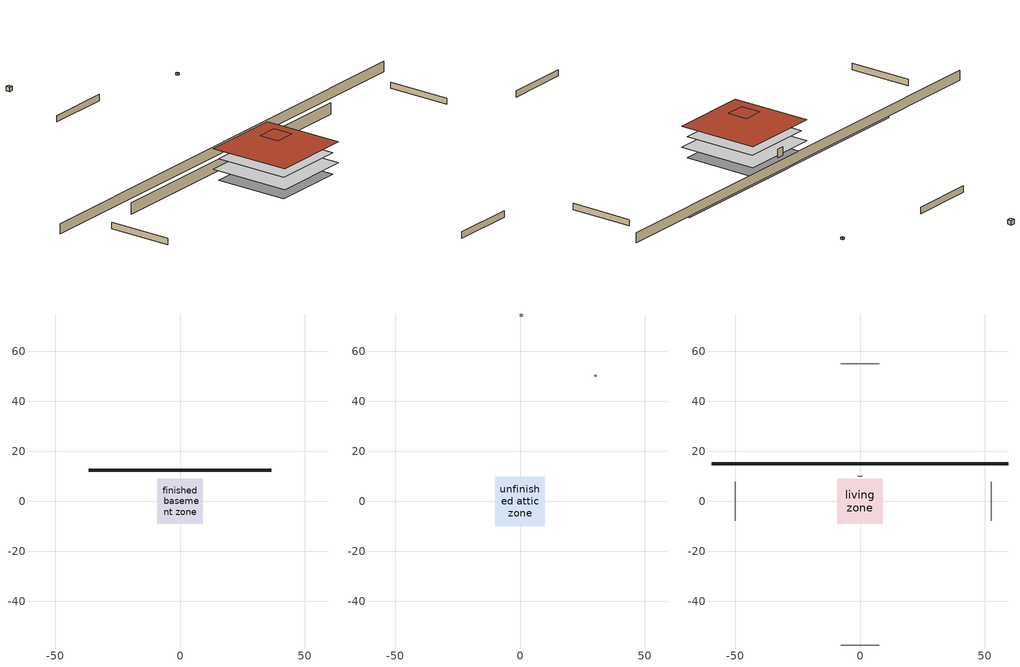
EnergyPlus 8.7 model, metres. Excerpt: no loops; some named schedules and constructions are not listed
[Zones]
finished basement zone
 floor ground (GrndUninsFinBFloor): -9.02,-9.02 -9.02,9.02 9.02,9.02 9.02,-9.02 z-2.13
 wall ground (GrndInsFinWall): 36.58,12.5 -36.58,12.5 z-2.13:0.61
dse zone
 floor adiabatic (AdiabaticConst): 30,50 30,50.5 30.5,50.5 30.5,50 z0
 wall adiabatic (AdiabaticConst): 30,50.5 30,50 30.5,50 30.5,50.5 30,50.5 z0:0.5
 ceiling adiabatic (AdiabaticConst): 30.5,50 30.5,50.5 30,50.5 30,50 z0.5
res ds_u 1 ret air zone
 floor adiabatic (AdiabaticConst): 0,74 0,75 1,75 1,74 z0
 wall adiabatic (AdiabaticConst): 1,74 1,75 0,75 0,74 1,74 z0:1
 ceiling adiabatic (AdiabaticConst): 1,74 1,75 0,75 0,74 z1
unfinished attic zone
 floor to living zone (FinInsUnfinUAFloor 1): -9.88,-9.88 -9.88,9.88 9.88,9.88 9.88,-9.88 z0.5
 roof outside (UnfinInsExtRoof 4): 9.88,-9.88 9.88,9.88 -9.88,9.88 -9.88,-9.88 z5.5
 roof outside (UnfinInsExtRoof 5): 2.5,-2.5 2.5,2.5 -2.5,2.5 -2.5,-2.5 z8
living zone
 floor to finished basement zone (Construction 3): -9.02,-9.02 -9.02,9.02 9.02,9.02 9.02,-9.02 z3
 wall outside (ExtInsFinWall 3): 59.36,15 -59.36,15 z0:2.44
 wall adiabatic (Construction 1): 0.92,10 -0.92,10 z0:2.03; 52.5,-7.78 52.5,7.78 / 7.78,55 -7.78,55 / -7.78,-57.5 7.78,-57.5 / -50,7.78 -50,-7.78 z0:1.53
[Schedule:Week:Daily]
Schedule:Week:Daily {699359d6-be04-4e33-893a-8c62e2437bd0}: res nv_u 1 availability schedule allday1 on 8, res nv_u 1 availability schedule allday1 on 8, res nv_u 1 availability schedule allday1 on 8, res nv_u 1 availability schedule allday1 on 8, res nv_u 1 availability schedule allday1 on 8, res nv_u 1 availability schedule allday1 on 8, res nv_u 1 availability schedule allday1 on 8, Schedule Day 23, Schedule Day 23, Schedule Day 23, Schedule Day 23, Schedule Day 23
Schedule:Week:Daily {e6d6827b-81a1-412d-8e5b-0d655568d3ae}: res nv_u 1 availability schedule allday1 on 8, res nv_u 1 availability schedule allday1 on 8, res nv_u 1 availability schedule allday1 on 8, res nv_u 1 availability schedule allday1 on 8, res nv_u 1 availability schedule allday1 on 9, res nv_u 1 availability schedule allday1 on 9, res nv_u 1 availability schedule allday1 on 9, Schedule Day 23, Schedule Day 23, Schedule Day 23, Schedule Day 23, Schedule Day 23
Schedule:Week:Daily {78d7e440-9b47-4969-9c91-894a15e5ce5e}: res nv_u 1 availability schedule allday1 on 9, res nv_u 1 availability schedule allday1 on 9, res nv_u 1 availability schedule allday1 on 9, res nv_u 1 availability schedule allday1 on 9, res nv_u 1 availability schedule allday1 on 9, res nv_u 1 availability schedule allday1 on 9, res nv_u 1 availability schedule allday1 on 9, Schedule Day 23, Schedule Day 23, Schedule Day 23, Schedule Day 23, Schedule Day 23
Schedule:Week:Daily {e45a2ead-aacb-4f27-b06e-f23530872511}: res nv_u 1 availability schedule allday1 on 10, res nv_u 1 availability schedule allday1 on 10, res nv_u 1 availability schedule allday1 on 10, res nv_u 1 availability schedule allday1 on 10, res nv_u 1 availability schedule allday1 on 10, res nv_u 1 availability schedule allday1 on 10, res nv_u 1 availability schedule allday1 on 10, Schedule Day 23, Schedule Day 23, Schedule Day 23, Schedule Day 23, Schedule Day 23
Schedule:Week:Daily {6bb2f7b5-5e44-4c61-87de-25f6d5a48a3c}: res nv_u 1 availability schedule allday1 on 10, res nv_u 1 availability schedule allday1 on 10, res nv_u 1 availability schedule allday1 on 11, res nv_u 1 availability schedule allday1 on 11, res nv_u 1 availability schedule allday1 on 11, res nv_u 1 availability schedule allday1 on 11, res nv_u 1 availability schedule allday1 on 11, Schedule Day 23, Schedule Day 23, Schedule Day 23, Schedule Day 23, Schedule Day 23
Schedule:Week:Daily {e2343b61-ecd6-4827-b74b-1cc7fbb1067a}: res nv_u 1 availability schedule allday1 on 11, res nv_u 1 availability schedule allday1 on 11, res nv_u 1 availability schedule allday1 on 11, res nv_u 1 availability schedule allday1 on 11, res nv_u 1 availability schedule allday1 on 11, res nv_u 1 availability schedule allday1 on 11, res nv_u 1 availability schedule allday1 on 11, Schedule Day 23, Schedule Day 23, Schedule Day 23, Schedule Day 23, Schedule Day 23
Schedule:Week:Daily {51a1bec4-3ec7-49ab-b35a-f69eb22dbde0}: Schedule Day 22, Schedule Day 22, Schedule Day 22, Schedule Day 22, res nv_u 1 temp schedule allday1, res nv_u 1 temp schedule allday1, res nv_u 1 temp schedule allday1, Schedule Day 22, Schedule Day 22, Schedule Day 22, Schedule Day 22, Schedule Day 22
Schedule:Week:Daily {b027a4c2-8068-4597-9593-f07cd288528d}: res nv_u 1 temp schedule allday1, res nv_u 1 temp schedule allday1, res nv_u 1 temp schedule allday1, res nv_u 1 temp schedule allday1, res nv_u 1 temp schedule allday1, res nv_u 1 temp schedule allday1, res nv_u 1 temp schedule allday1, Schedule Day 22, Schedule Day 22, Schedule Day 22, Schedule Day 22, Schedule Day 22
Schedule:Week:Daily {98024b46-10b2-462c-a920-f610f5b46634}: res nv_u 1 temp schedule allday2, res nv_u 1 temp schedule allday2, res nv_u 1 temp schedule allday2, res nv_u 1 temp schedule allday2, res nv_u 1 temp schedule allday2, res nv_u 1 temp schedule allday2, res nv_u 1 temp schedule allday2, Schedule Day 22, Schedule Day 22, Schedule Day 22, Schedule Day 22, Schedule Day 22
Schedule:Week:Daily {54115d55-31bc-497c-b62c-9c25fae193d3}: res nv_u 1 temp schedule allday3, res nv_u 1 temp schedule allday3, res nv_u 1 temp schedule allday3, res nv_u 1 temp schedule allday3, res nv_u 1 temp schedule allday3, res nv_u 1 temp schedule allday3, res nv_u 1 temp schedule allday3, Schedule Day 22, Schedule Day 22, Schedule Day 22, Schedule Day 22, Schedule Day 22
Schedule:Week:Daily {b5877c3e-b53d-4b73-a8c9-f0c7a5789a9d}: res nv_u 1 temp schedule allday3, res nv_u 1 temp schedule allday3, res nv_u 1 temp schedule allday3, res nv_u 1 temp schedule allday4, res nv_u 1 temp schedule allday4, res nv_u 1 temp schedule allday4, res nv_u 1 temp schedule allday4, Schedule Day 22, Schedule Day 22, Schedule Day 22, Schedule Day 22, Schedule Day 22
Schedule:Week:Daily {89da587e-5f7a-4e86-b4f2-31f22999defb}: res nv_u 1 temp schedule allday4, res nv_u 1 temp schedule allday4, res nv_u 1 temp schedule allday4, res nv_u 1 temp schedule allday4, res nv_u 1 temp schedule allday4, res nv_u 1 temp schedule allday4, res nv_u 1 temp schedule allday4, Schedule Day 22, Schedule Day 22, Schedule Day 22, Schedule Day 22, Schedule Day 22
Schedule:Week:Daily {deeb3757-5ec7-439c-9bde-447fb09d265f}: res nv_u 1 temp schedule allday4, res nv_u 1 temp schedule allday4, res nv_u 1 temp schedule allday4, res nv_u 1 temp schedule allday4, res nv_u 1 temp schedule allday4, res nv_u 1 temp schedule allday5, res nv_u 1 temp schedule allday5, Schedule Day 22, Schedule Day 22, Schedule Day 22, Schedule Day 22, Schedule Day 22
Schedule:Week:Daily {ad57dbfb-0c77-49fc-a987-1be0c8b217c0}: res nv_u 1 temp schedule allday5, res nv_u 1 temp schedule allday5, res nv_u 1 temp schedule allday5, res nv_u 1 temp schedule allday5, res nv_u 1 temp schedule allday5, res nv_u 1 temp schedule allday5, res nv_u 1 temp schedule allday5, Schedule Day 22, Schedule Day 22, Schedule Day 22, Schedule Day 22, Schedule Day 22
Schedule:Week:Daily {ad01b5df-92a1-42ab-a45e-5a0d71b6405a}: res nv_u 1 temp schedule allday5, res nv_u 1 temp schedule allday6, res nv_u 1 temp schedule allday6, res nv_u 1 temp schedule allday6, res nv_u 1 temp schedule allday6, res nv_u 1 temp schedule allday6, res nv_u 1 temp schedule allday6, Schedule Day 22, Schedule Day 22, Schedule Day 22, Schedule Day 22, Schedule Day 22
Schedule:Week:Daily {fd8a0389-6227-48f4-9e5c-1e7b2e7eecba}: res nv_u 1 temp schedule allday6, res nv_u 1 temp schedule allday6, res nv_u 1 temp schedule allday6, res nv_u 1 temp schedule allday6, res nv_u 1 temp schedule allday6, res nv_u 1 temp schedule allday6, res nv_u 1 temp schedule allday6, Schedule Day 22, Schedule Day 22, Schedule Day 22, Schedule Day 22, Schedule Day 22
Schedule:Week:Daily {ccd2c020-c546-4517-9da2-8cc179db8f3f}: res nv_u 1 temp schedule allday6, res nv_u 1 temp schedule allday6, res nv_u 1 temp schedule allday6, res nv_u 1 temp schedule allday7, res nv_u 1 temp schedule allday7, res nv_u 1 temp schedule allday7, res nv_u 1 temp schedule allday7, Schedule Day 22, Schedule Day 22, Schedule Day 22, Schedule Day 22, Schedule Day 22
Schedule:Week:Daily {63c3114d-0e45-4ab3-91c2-f6b194f1aa95}: res nv_u 1 temp schedule allday7, res nv_u 1 temp schedule allday7, res nv_u 1 temp schedule allday7, res nv_u 1 temp schedule allday7, res nv_u 1 temp schedule allday7, res nv_u 1 temp schedule allday7, res nv_u 1 temp schedule allday7, Schedule Day 22, Schedule Day 22, Schedule Day 22, Schedule Day 22, Schedule Day 22
Schedule:Week:Daily {b796d7fb-fe4b-4080-92e3-05b5942b9183}: res nv_u 1 temp schedule allday7, res nv_u 1 temp schedule allday7, res nv_u 1 temp schedule allday7, res nv_u 1 temp schedule allday7, res nv_u 1 temp schedule allday7, res nv_u 1 temp schedule allday7, res nv_u 1 temp schedule allday8, Schedule Day 22, Schedule Day 22, Schedule Day 22, Schedule Day 22, Schedule Day 22
Schedule:Week:Daily {06989673-356e-4fc7-b176-29e4fb7062ee}: res nv_u 1 temp schedule allday8, res nv_u 1 temp schedule allday8, res nv_u 1 temp schedule allday8, res nv_u 1 temp schedule allday8, res nv_u 1 temp schedule allday8, res nv_u 1 temp schedule allday8, res nv_u 1 temp schedule allday8, Schedule Day 22, Schedule Day 22, Schedule Day 22, Schedule Day 22, Schedule Day 22
Schedule:Week:Daily {c7fd926c-012c-448b-8236-0896735cf603}: res nv_u 1 temp schedule allday8, res nv_u 1 temp schedule allday8, res nv_u 1 temp schedule allday9, res nv_u 1 temp schedule allday9, res nv_u 1 temp schedule allday9, res nv_u 1 temp schedule allday9, res nv_u 1 temp schedule allday9, Schedule Day 22, Schedule Day 22, Schedule Day 22, Schedule Day 22, Schedule Day 22
Schedule:Week:Daily {7c8b7513-0fbd-4f46-b927-5c33053c65ca}: res nv_u 1 temp schedule allday9, res nv_u 1 temp schedule allday9, res nv_u 1 temp schedule allday9, res nv_u 1 temp schedule allday9, res nv_u 1 temp schedule allday9, res nv_u 1 temp schedule allday9, res nv_u 1 temp schedule allday9, Schedule Day 22, Schedule Day 22, Schedule Day 22, Schedule Day 22, Schedule Day 22
Schedule:Week:Daily {c652629e-dd28-4481-9bfa-ed5c36844ef5}: res nv_u 1 temp schedule allday9, res nv_u 1 temp schedule allday9, res nv_u 1 temp schedule allday9, res nv_u 1 temp schedule allday9, res nv_u 1 temp schedule allday10, res nv_u 1 temp schedule allday10, res nv_u 1 temp schedule allday10, Schedule Day 22, Schedule Day 22, Schedule Day 22, Schedule Day 22, Schedule Day 22
Schedule:Week:Daily {7039e933-5497-4f45-a3a0-f550c759e71a}: res nv_u 1 temp schedule allday10, res nv_u 1 temp schedule allday10, res nv_u 1 temp schedule allday10, res nv_u 1 temp schedule allday10, res nv_u 1 temp schedule allday10, res nv_u 1 temp schedule allday10, res nv_u 1 temp schedule allday10, Schedule Day 22, Schedule Day 22, Schedule Day 22, Schedule Day 22, Schedule Day 22
Schedule:Week:Daily {8c5ce2c0-2778-41a8-9e52-2e8c74250407}: res nv_u 1 temp schedule allday11, res nv_u 1 temp schedule allday11, res nv_u 1 temp schedule allday11, res nv_u 1 temp schedule allday11, res nv_u 1 temp schedule allday11, res nv_u 1 temp schedule allday11, res nv_u 1 temp schedule allday11, Schedule Day 22, Schedule Day 22, Schedule Day 22, Schedule Day 22, Schedule Day 22
Schedule:Week:Daily {50321abb-f3a5-44b7-b894-d97f0dd352f0}: res nv_u 1 temp schedule allday11, res nv_u 1 temp schedule allday11, res nv_u 1 temp schedule allday12, res nv_u 1 temp schedule allday12, res nv_u 1 temp schedule allday12, res nv_u 1 temp schedule allday12, res nv_u 1 temp schedule allday12, Schedule Day 22, Schedule Day 22, Schedule Day 22, Schedule Day 22, Schedule Day 22
Schedule:Week:Daily {8b9eb32d-175d-40db-8618-c364a49eef96}: res nv_u 1 temp schedule allday12, res nv_u 1 temp schedule allday12, res nv_u 1 temp schedule allday12, res nv_u 1 temp schedule allday12, res nv_u 1 temp schedule allday12, res nv_u 1 temp schedule allday12, res nv_u 1 temp schedule allday12, Schedule Day 22, Schedule Day 22, Schedule Day 22, Schedule Day 22, Schedule Day 22
Schedule:Week:Daily {0f71d5fc-ce61-4542-97dd-a3161425d9c0}: Schedule Day 12, Schedule Day 12, Schedule Day 12, Schedule Day 12, residential ceiling fan benchmark|living space schedule allday1, residential ceiling fan benchmark|living space schedule allday1, residential ceiling fan benchmark|living space schedule allday1, Schedule Day 12, Schedule Day 12, Schedule Day 12, Schedule Day 12, Schedule Day 12
Schedule:Week:Daily {51339372-7862-41fc-9a58-a5a0bd148dc7}: residential ceiling fan benchmark|living space schedule allday1, residential ceiling fan benchmark|living space schedule allday1, residential ceiling fan benchmark|living space schedule allday1, residential ceiling fan benchmark|living space schedule allday1, residential ceiling fan benchmark|living space schedule allday1, residential ceiling fan benchmark|living space schedule allday1, residential ceiling fan benchmark|living space schedule allday1, Schedule Day 12, Schedule Day 12, Schedule Day 12, Schedule Day 12, Schedule Day 12
Schedule:Week:Daily {87c10eb9-fc24-4929-a123-ab9c03a215eb}: residential ceiling fan benchmark|living space schedule allday2, residential ceiling fan benchmark|living space schedule allday2, residential ceiling fan benchmark|living space schedule allday2, residential ceiling fan benchmark|living space schedule allday2, residential ceiling fan benchmark|living space schedule allday2, residential ceiling fan benchmark|living space schedule allday2, residential ceiling fan benchmark|living space schedule allday2, Schedule Day 12, Schedule Day 12, Schedule Day 12, Schedule Day 12, Schedule Day 12
Schedule:Week:Daily {311857eb-580b-44d6-a300-debbd1cc27d6}: residential ceiling fan benchmark|living space schedule allday3, residential ceiling fan benchmark|living space schedule allday3, residential ceiling fan benchmark|living space schedule allday3, residential ceiling fan benchmark|living space schedule allday3, residential ceiling fan benchmark|living space schedule allday3, residential ceiling fan benchmark|living space schedule allday3, residential ceiling fan benchmark|living space schedule allday3, Schedule Day 12, Schedule Day 12, Schedule Day 12, Schedule Day 12, Schedule Day 12
Schedule:Week:Daily {fd919bf1-0471-4569-ae79-e6a99586885d}: residential ceiling fan benchmark|living space schedule allday3, residential ceiling fan benchmark|living space schedule allday3, residential ceiling fan benchmark|living space schedule allday3, residential ceiling fan benchmark|living space schedule allday4, residential ceiling fan benchmark|living space schedule allday4, residential ceiling fan benchmark|living space schedule allday4, residential ceiling fan benchmark|living space schedule allday4, Schedule Day 12, Schedule Day 12, Schedule Day 12, Schedule Day 12, Schedule Day 12
Schedule:Week:Daily {347d2d49-1c43-4eb1-bd95-f6aa47ad560d}: residential ceiling fan benchmark|living space schedule allday4, residential ceiling fan benchmark|living space schedule allday4, residential ceiling fan benchmark|living space schedule allday4, residential ceiling fan benchmark|living space schedule allday4, residential ceiling fan benchmark|living space schedule allday4, residential ceiling fan benchmark|living space schedule allday4, residential ceiling fan benchmark|living space schedule allday4, Schedule Day 12, Schedule Day 12, Schedule Day 12, Schedule Day 12, Schedule Day 12
Schedule:Week:Daily {de64ee43-b7d2-4157-bdd8-04d425113814}: residential ceiling fan benchmark|living space schedule allday4, residential ceiling fan benchmark|living space schedule allday4, residential ceiling fan benchmark|living space schedule allday4, residential ceiling fan benchmark|living space schedule allday4, residential ceiling fan benchmark|living space schedule allday4, residential ceiling fan benchmark|living space schedule allday5, residential ceiling fan benchmark|living space schedule allday5, Schedule Day 12, Schedule Day 12, Schedule Day 12, Schedule Day 12, Schedule Day 12
Schedule:Week:Daily {aaedab17-0b09-4e0d-8378-fbedd02e3dd2}: residential ceiling fan benchmark|living space schedule allday5, residential ceiling fan benchmark|living space schedule allday5, residential ceiling fan benchmark|living space schedule allday5, residential ceiling fan benchmark|living space schedule allday5, residential ceiling fan benchmark|living space schedule allday5, residential ceiling fan benchmark|living space schedule allday5, residential ceiling fan benchmark|living space schedule allday5, Schedule Day 12, Schedule Day 12, Schedule Day 12, Schedule Day 12, Schedule Day 12
Schedule:Week:Daily {165082e6-7850-4fd8-be87-10af1e865736}: residential ceiling fan benchmark|living space schedule allday5, residential ceiling fan benchmark|living space schedule allday6, residential ceiling fan benchmark|living space schedule allday6, residential ceiling fan benchmark|living space schedule allday6, residential ceiling fan benchmark|living space schedule allday6, residential ceiling fan benchmark|living space schedule allday6, residential ceiling fan benchmark|living space schedule allday6, Schedule Day 12, Schedule Day 12, Schedule Day 12, Schedule Day 12, Schedule Day 12
Schedule:Week:Daily {2f892124-657e-4d05-a21c-bf229836429c}: residential ceiling fan benchmark|living space schedule allday6, residential ceiling fan benchmark|living space schedule allday6, residential ceiling fan benchmark|living space schedule allday6, residential ceiling fan benchmark|living space schedule allday6, residential ceiling fan benchmark|living space schedule allday6, residential ceiling fan benchmark|living space schedule allday6, residential ceiling fan benchmark|living space schedule allday6, Schedule Day 12, Schedule Day 12, Schedule Day 12, Schedule Day 12, Schedule Day 12
Schedule:Week:Daily {13e542b7-5d7c-4147-90d1-60330a000fa7}: residential ceiling fan benchmark|living space schedule allday6, residential ceiling fan benchmark|living space schedule allday6, residential ceiling fan benchmark|living space schedule allday6, residential ceiling fan benchmark|living space schedule allday7, residential ceiling fan benchmark|living space schedule allday7, residential ceiling fan benchmark|living space schedule allday7, residential ceiling fan benchmark|living space schedule allday7, Schedule Day 12, Schedule Day 12, Schedule Day 12, Schedule Day 12, Schedule Day 12
Schedule:Week:Daily {a0a23515-06ba-4198-a034-048a7539f780}: residential ceiling fan benchmark|living space schedule allday7, residential ceiling fan benchmark|living space schedule allday7, residential ceiling fan benchmark|living space schedule allday7, residential ceiling fan benchmark|living space schedule allday7, residential ceiling fan benchmark|living space schedule allday7, residential ceiling fan benchmark|living space schedule allday7, residential ceiling fan benchmark|living space schedule allday7, Schedule Day 12, Schedule Day 12, Schedule Day 12, Schedule Day 12, Schedule Day 12
Schedule:Week:Daily {35308170-27a6-4db6-8cfb-dd77a6f051f7}: residential ceiling fan benchmark|living space schedule allday7, residential ceiling fan benchmark|living space schedule allday7, residential ceiling fan benchmark|living space schedule allday7, residential ceiling fan benchmark|living space schedule allday7, residential ceiling fan benchmark|living space schedule allday7, residential ceiling fan benchmark|living space schedule allday7, residential ceiling fan benchmark|living space schedule allday8, Schedule Day 12, Schedule Day 12, Schedule Day 12, Schedule Day 12, Schedule Day 12
Schedule:Week:Daily {e1064556-7538-45dd-aa3e-108ef759dfd6}: residential ceiling fan benchmark|living space schedule allday8, residential ceiling fan benchmark|living space schedule allday8, residential ceiling fan benchmark|living space schedule allday8, residential ceiling fan benchmark|living space schedule allday8, residential ceiling fan benchmark|living space schedule allday8, residential ceiling fan benchmark|living space schedule allday8, residential ceiling fan benchmark|living space schedule allday8, Schedule Day 12, Schedule Day 12, Schedule Day 12, Schedule Day 12, Schedule Day 12
Schedule:Week:Daily {5823f5d5-2ac0-4d43-98be-b54df8848f64}: residential ceiling fan benchmark|living space schedule allday8, residential ceiling fan benchmark|living space schedule allday8, residential ceiling fan benchmark|living space schedule allday9, residential ceiling fan benchmark|living space schedule allday9, residential ceiling fan benchmark|living space schedule allday9, residential ceiling fan benchmark|living space schedule allday9, residential ceiling fan benchmark|living space schedule allday9, Schedule Day 12, Schedule Day 12, Schedule Day 12, Schedule Day 12, Schedule Day 12
Schedule:Week:Daily {c5a04b47-5126-45d3-9d95-1a8ac168a084}: residential ceiling fan benchmark|living space schedule allday9, residential ceiling fan benchmark|living space schedule allday9, residential ceiling fan benchmark|living space schedule allday9, residential ceiling fan benchmark|living space schedule allday9, residential ceiling fan benchmark|living space schedule allday9, residential ceiling fan benchmark|living space schedule allday9, residential ceiling fan benchmark|living space schedule allday9, Schedule Day 12, Schedule Day 12, Schedule Day 12, Schedule Day 12, Schedule Day 12
Schedule:Week:Daily {499f92c3-d18f-4c51-b49b-6c150da63c30}: residential ceiling fan benchmark|living space schedule allday9, residential ceiling fan benchmark|living space schedule allday9, residential ceiling fan benchmark|living space schedule allday9, residential ceiling fan benchmark|living space schedule allday9, residential ceiling fan benchmark|living space schedule allday10, residential ceiling fan benchmark|living space schedule allday10, residential ceiling fan benchmark|living space schedule allday10, Schedule Day 12, Schedule Day 12, Schedule Day 12, Schedule Day 12, Schedule Day 12
Schedule:Week:Daily {acdb5400-bbdc-418c-8e37-82617ee7cf95}: residential ceiling fan benchmark|living space schedule allday10, residential ceiling fan benchmark|living space schedule allday10, residential ceiling fan benchmark|living space schedule allday10, residential ceiling fan benchmark|living space schedule allday10, residential ceiling fan benchmark|living space schedule allday10, residential ceiling fan benchmark|living space schedule allday10, residential ceiling fan benchmark|living space schedule allday10, Schedule Day 12, Schedule Day 12, Schedule Day 12, Schedule Day 12, Schedule Day 12
Schedule:Week:Daily {c51af225-91bd-465b-86b6-54f6bbe5aa4c}: residential ceiling fan benchmark|living space schedule allday11, residential ceiling fan benchmark|living space schedule allday11, residential ceiling fan benchmark|living space schedule allday11, residential ceiling fan benchmark|living space schedule allday11, residential ceiling fan benchmark|living space schedule allday11, residential ceiling fan benchmark|living space schedule allday11, residential ceiling fan benchmark|living space schedule allday11, Schedule Day 12, Schedule Day 12, Schedule Day 12, Schedule Day 12, Schedule Day 12
Schedule:Week:Daily {529a6e05-18b5-40f5-a5a8-f9f7104a7cd5}: residential ceiling fan benchmark|living space schedule allday11, residential ceiling fan benchmark|living space schedule allday11, residential ceiling fan benchmark|living space schedule allday12, residential ceiling fan benchmark|living space schedule allday12, residential ceiling fan benchmark|living space schedule allday12, residential ceiling fan benchmark|living space schedule allday12, residential ceiling fan benchmark|living space schedule allday12, Schedule Day 12, Schedule Day 12, Schedule Day 12, Schedule Day 12, Schedule Day 12
Schedule:Week:Daily {1d383939-4f80-46c4-9f80-d6e3bf9aad40}: residential ceiling fan benchmark|living space schedule allday12, residential ceiling fan benchmark|living space schedule allday12, residential ceiling fan benchmark|living space schedule allday12, residential ceiling fan benchmark|living space schedule allday12, residential ceiling fan benchmark|living space schedule allday12, residential ceiling fan benchmark|living space schedule allday12, residential ceiling fan benchmark|living space schedule allday12, Schedule Day 12, Schedule Day 12, Schedule Day 12, Schedule Day 12, Schedule Day 12
Schedule:Week:Daily {f5993f1e-2d1f-460a-b832-7f0803783bdd}: Schedule Day 11, Schedule Day 11, Schedule Day 11, Schedule Day 11, residential ceiling fan schedule allday1, residential ceiling fan schedule allday1, residential ceiling fan schedule allday1, Schedule Day 11, Schedule Day 11, Schedule Day 11, Schedule Day 11, Schedule Day 11
Schedule:Week:Daily {99fb984e-5b8f-43e4-bb40-44b72c5c07ec}: residential ceiling fan schedule allday1, residential ceiling fan schedule allday1, residential ceiling fan schedule allday1, residential ceiling fan schedule allday1, residential ceiling fan schedule allday1, residential ceiling fan schedule allday1, residential ceiling fan schedule allday1, Schedule Day 11, Schedule Day 11, Schedule Day 11, Schedule Day 11, Schedule Day 11
Schedule:Week:Daily {daeda7b2-ad5c-4d8c-b602-a75b74f656b1}: residential ceiling fan schedule allday2, residential ceiling fan schedule allday2, residential ceiling fan schedule allday2, residential ceiling fan schedule allday2, residential ceiling fan schedule allday2, residential ceiling fan schedule allday2, residential ceiling fan schedule allday2, Schedule Day 11, Schedule Day 11, Schedule Day 11, Schedule Day 11, Schedule Day 11
Schedule:Week:Daily {c7d6d5cb-4c13-4f55-b7c8-3a7fac26bb9d}: residential ceiling fan schedule allday3, residential ceiling fan schedule allday3, residential ceiling fan schedule allday3, residential ceiling fan schedule allday3, residential ceiling fan schedule allday3, residential ceiling fan schedule allday3, residential ceiling fan schedule allday3, Schedule Day 11, Schedule Day 11, Schedule Day 11, Schedule Day 11, Schedule Day 11
Schedule:Week:Daily {505e5dc5-5890-46c2-9b68-0c1754b0a1db}: residential ceiling fan schedule allday3, residential ceiling fan schedule allday3, residential ceiling fan schedule allday3, residential ceiling fan schedule allday4, residential ceiling fan schedule allday4, residential ceiling fan schedule allday4, residential ceiling fan schedule allday4, Schedule Day 11, Schedule Day 11, Schedule Day 11, Schedule Day 11, Schedule Day 11
Schedule:Week:Daily {f27dba69-9a74-4263-9956-a51dfc1717bd}: residential ceiling fan schedule allday4, residential ceiling fan schedule allday4, residential ceiling fan schedule allday4, residential ceiling fan schedule allday4, residential ceiling fan schedule allday4, residential ceiling fan schedule allday4, residential ceiling fan schedule allday4, Schedule Day 11, Schedule Day 11, Schedule Day 11, Schedule Day 11, Schedule Day 11
Schedule:Week:Daily {3aebd349-cbde-4cc7-98c0-f97b1a6275c9}: residential ceiling fan schedule allday4, residential ceiling fan schedule allday4, residential ceiling fan schedule allday4, residential ceiling fan schedule allday4, residential ceiling fan schedule allday4, residential ceiling fan schedule allday5, residential ceiling fan schedule allday5, Schedule Day 11, Schedule Day 11, Schedule Day 11, Schedule Day 11, Schedule Day 11
Schedule:Week:Daily {420b3fe2-edbe-4a3f-bd7c-0e50939dd1c1}: residential ceiling fan schedule allday5, residential ceiling fan schedule allday5, residential ceiling fan schedule allday5, residential ceiling fan schedule allday5, residential ceiling fan schedule allday5, residential ceiling fan schedule allday5, residential ceiling fan schedule allday5, Schedule Day 11, Schedule Day 11, Schedule Day 11, Schedule Day 11, Schedule Day 11
Schedule:Week:Daily {733ea51b-2b0a-400a-b311-dfc50ffd4eae}: residential ceiling fan schedule allday5, residential ceiling fan schedule allday6, residential ceiling fan schedule allday6, residential ceiling fan schedule allday6, residential ceiling fan schedule allday6, residential ceiling fan schedule allday6, residential ceiling fan schedule allday6, Schedule Day 11, Schedule Day 11, Schedule Day 11, Schedule Day 11, Schedule Day 11
Schedule:Week:Daily {5162d75c-0517-4dfb-950b-6ef24d4ceffa}: residential ceiling fan schedule allday6, residential ceiling fan schedule allday6, residential ceiling fan schedule allday6, residential ceiling fan schedule allday6, residential ceiling fan schedule allday6, residential ceiling fan schedule allday6, residential ceiling fan schedule allday6, Schedule Day 11, Schedule Day 11, Schedule Day 11, Schedule Day 11, Schedule Day 11
Schedule:Week:Daily {f6f1fd7c-faee-4051-853b-1ac0750fe572}: residential ceiling fan schedule allday6, residential ceiling fan schedule allday6, residential ceiling fan schedule allday6, residential ceiling fan schedule allday7, residential ceiling fan schedule allday7, residential ceiling fan schedule allday7, residential ceiling fan schedule allday7, Schedule Day 11, Schedule Day 11, Schedule Day 11, Schedule Day 11, Schedule Day 11
Schedule:Week:Daily {b242f2eb-05e5-494d-857a-8be74845ee24}: residential ceiling fan schedule allday7, residential ceiling fan schedule allday7, residential ceiling fan schedule allday7, residential ceiling fan schedule allday7, residential ceiling fan schedule allday7, residential ceiling fan schedule allday7, residential ceiling fan schedule allday7, Schedule Day 11, Schedule Day 11, Schedule Day 11, Schedule Day 11, Schedule Day 11
Schedule:Week:Daily {082f510f-7e36-463b-8793-1d062ad3fbf4}: residential ceiling fan schedule allday7, residential ceiling fan schedule allday7, residential ceiling fan schedule allday7, residential ceiling fan schedule allday7, residential ceiling fan schedule allday7, residential ceiling fan schedule allday7, residential ceiling fan schedule allday8, Schedule Day 11, Schedule Day 11, Schedule Day 11, Schedule Day 11, Schedule Day 11
Schedule:Week:Daily {5e9c7fa3-1c0e-4532-9ff9-ae4bbbb877f4}: residential ceiling fan schedule allday8, residential ceiling fan schedule allday8, residential ceiling fan schedule allday8, residential ceiling fan schedule allday8, residential ceiling fan schedule allday8, residential ceiling fan schedule allday8, residential ceiling fan schedule allday8, Schedule Day 11, Schedule Day 11, Schedule Day 11, Schedule Day 11, Schedule Day 11
Schedule:Week:Daily {828f10a3-fe7b-4b31-b248-dd86a9cef7ca}: residential ceiling fan schedule allday8, residential ceiling fan schedule allday8, residential ceiling fan schedule allday9, residential ceiling fan schedule allday9, residential ceiling fan schedule allday9, residential ceiling fan schedule allday9, residential ceiling fan schedule allday9, Schedule Day 11, Schedule Day 11, Schedule Day 11, Schedule Day 11, Schedule Day 11
Schedule:Week:Daily {013bd17c-9e46-4389-b0e4-03ac4d80d49e}: residential ceiling fan schedule allday9, residential ceiling fan schedule allday9, residential ceiling fan schedule allday9, residential ceiling fan schedule allday9, residential ceiling fan schedule allday9, residential ceiling fan schedule allday9, residential ceiling fan schedule allday9, Schedule Day 11, Schedule Day 11, Schedule Day 11, Schedule Day 11, Schedule Day 11
Schedule:Week:Daily {7dcad277-c99e-42e3-921d-d14a607c75d9}: residential ceiling fan schedule allday9, residential ceiling fan schedule allday9, residential ceiling fan schedule allday9, residential ceiling fan schedule allday9, residential ceiling fan schedule allday10, residential ceiling fan schedule allday10, residential ceiling fan schedule allday10, Schedule Day 11, Schedule Day 11, Schedule Day 11, Schedule Day 11, Schedule Day 11
Schedule:Week:Daily {cf79e6bd-bdcf-4b69-afad-263f8d9f01f5}: residential ceiling fan schedule allday10, residential ceiling fan schedule allday10, residential ceiling fan schedule allday10, residential ceiling fan schedule allday10, residential ceiling fan schedule allday10, residential ceiling fan schedule allday10, residential ceiling fan schedule allday10, Schedule Day 11, Schedule Day 11, Schedule Day 11, Schedule Day 11, Schedule Day 11
Schedule:Week:Daily {4f83334a-1544-4689-8aa3-dcdd8895b99c}: residential ceiling fan schedule allday11, residential ceiling fan schedule allday11, residential ceiling fan schedule allday11, residential ceiling fan schedule allday11, residential ceiling fan schedule allday11, residential ceiling fan schedule allday11, residential ceiling fan schedule allday11, Schedule Day 11, Schedule Day 11, Schedule Day 11, Schedule Day 11, Schedule Day 11
Schedule:Week:Daily {8991e0f5-81aa-4b7b-b7ee-b44aff4212d5}: residential ceiling fan schedule allday11, residential ceiling fan schedule allday11, residential ceiling fan schedule allday12, residential ceiling fan schedule allday12, residential ceiling fan schedule allday12, residential ceiling fan schedule allday12, residential ceiling fan schedule allday12, Schedule Day 11, Schedule Day 11, Schedule Day 11, Schedule Day 11, Schedule Day 11
Schedule:Week:Daily {f9058a68-ba35-482c-a9f9-5351ec390133}: residential ceiling fan schedule allday12, residential ceiling fan schedule allday12, residential ceiling fan schedule allday12, residential ceiling fan schedule allday12, residential ceiling fan schedule allday12, residential ceiling fan schedule allday12, residential ceiling fan schedule allday12, Schedule Day 11, Schedule Day 11, Schedule Day 11, Schedule Day 11, Schedule Day 11
Schedule:Week:Daily {0cf76882-29ee-4e97-8896-832bf2aff176}: Schedule Day 14, Schedule Day 14, Schedule Day 14, Schedule Day 14, residential clothes dryer electric schedule weekday1, residential clothes dryer electric schedule weekday1, residential clothes dryer electric schedule weekend1, Schedule Day 14, Schedule Day 14, Schedule Day 14, Schedule Day 14, Schedule Day 14
Schedule:Week:Daily {abca1ecd-9b34-494c-9414-65720bb30feb}: residential clothes dryer electric schedule weekend1, residential clothes dryer electric schedule weekday1, residential clothes dryer electric schedule weekday1, residential clothes dryer electric schedule weekday1, residential clothes dryer electric schedule weekday1, residential clothes dryer electric schedule weekday1, residential clothes dryer electric schedule weekend1, Schedule Day 14, Schedule Day 14, Schedule Day 14, Schedule Day 14, Schedule Day 14
Schedule:Week:Daily {ede04973-e82e-437e-a198-d583eefa85d5}: residential clothes dryer electric schedule weekend2, residential clothes dryer electric schedule weekday2, residential clothes dryer electric schedule weekday2, residential clothes dryer electric schedule weekday2, residential clothes dryer electric schedule weekday2, residential clothes dryer electric schedule weekday2, residential clothes dryer electric schedule weekend2, Schedule Day 14, Schedule Day 14, Schedule Day 14, Schedule Day 14, Schedule Day 14
Schedule:Week:Daily {d65adad7-4040-44a7-bf7f-d8a08b814716}: residential clothes dryer electric schedule weekend3, residential clothes dryer electric schedule weekday3, residential clothes dryer electric schedule weekday3, residential clothes dryer electric schedule weekday3, residential clothes dryer electric schedule weekday3, residential clothes dryer electric schedule weekday3, residential clothes dryer electric schedule weekend3, Schedule Day 14, Schedule Day 14, Schedule Day 14, Schedule Day 14, Schedule Day 14
Schedule:Week:Daily {3e195de0-0d08-45d3-898f-b240006ba059}: residential clothes dryer electric schedule weekend3, residential clothes dryer electric schedule weekday3, residential clothes dryer electric schedule weekday3, residential clothes dryer electric schedule weekday4, residential clothes dryer electric schedule weekday4, residential clothes dryer electric schedule weekday4, residential clothes dryer electric schedule weekend4, Schedule Day 14, Schedule Day 14, Schedule Day 14, Schedule Day 14, Schedule Day 14
Schedule:Week:Daily {c1a1b1a8-a759-4f9a-a96d-e1de32ebb41e}: residential clothes dryer electric schedule weekend4, residential clothes dryer electric schedule weekday4, residential clothes dryer electric schedule weekday4, residential clothes dryer electric schedule weekday4, residential clothes dryer electric schedule weekday4, residential clothes dryer electric schedule weekday4, residential clothes dryer electric schedule weekend4, Schedule Day 14, Schedule Day 14, Schedule Day 14, Schedule Day 14, Schedule Day 14
Schedule:Week:Daily {7e2ce152-f9ae-47aa-8e0b-f146e4c587c4}: residential clothes dryer electric schedule weekend4, residential clothes dryer electric schedule weekday4, residential clothes dryer electric schedule weekday4, residential clothes dryer electric schedule weekday4, residential clothes dryer electric schedule weekday4, residential clothes dryer electric schedule weekday5, residential clothes dryer electric schedule weekend5, Schedule Day 14, Schedule Day 14, Schedule Day 14, Schedule Day 14, Schedule Day 14
Schedule:Week:Daily {bac84cf0-ac05-49b1-9999-ab4023112c86}: residential clothes dryer electric schedule weekend5, residential clothes dryer electric schedule weekday5, residential clothes dryer electric schedule weekday5, residential clothes dryer electric schedule weekday5, residential clothes dryer electric schedule weekday5, residential clothes dryer electric schedule weekday5, residential clothes dryer electric schedule weekend5, Schedule Day 14, Schedule Day 14, Schedule Day 14, Schedule Day 14, Schedule Day 14
Schedule:Week:Daily {35a10e1c-9211-4ce5-8655-497baca9ae9b}: residential clothes dryer electric schedule weekend5, residential clothes dryer electric schedule weekday6, residential clothes dryer electric schedule weekday6, residential clothes dryer electric schedule weekday6, residential clothes dryer electric schedule weekday6, residential clothes dryer electric schedule weekday6, residential clothes dryer electric schedule weekend6, Schedule Day 14, Schedule Day 14, Schedule Day 14, Schedule Day 14, Schedule Day 14
Schedule:Week:Daily {eca92287-819c-4651-8c9a-f84175970902}: residential clothes dryer electric schedule weekend6, residential clothes dryer electric schedule weekday6, residential clothes dryer electric schedule weekday6, residential clothes dryer electric schedule weekday6, residential clothes dryer electric schedule weekday6, residential clothes dryer electric schedule weekday6, residential clothes dryer electric schedule weekend6, Schedule Day 14, Schedule Day 14, Schedule Day 14, Schedule Day 14, Schedule Day 14
Schedule:Week:Daily {dd3a9fe3-8582-4a54-9769-8203dfa21e99}: residential clothes dryer electric schedule weekend6, residential clothes dryer electric schedule weekday6, residential clothes dryer electric schedule weekday6, residential clothes dryer electric schedule weekday7, residential clothes dryer electric schedule weekday7, residential clothes dryer electric schedule weekday7, residential clothes dryer electric schedule weekend7, Schedule Day 14, Schedule Day 14, Schedule Day 14, Schedule Day 14, Schedule Day 14
Schedule:Week:Daily {369a07e6-86c8-4754-a359-b408a0808928}: residential clothes dryer electric schedule weekend7, residential clothes dryer electric schedule weekday7, residential clothes dryer electric schedule weekday7, residential clothes dryer electric schedule weekday7, residential clothes dryer electric schedule weekday7, residential clothes dryer electric schedule weekday7, residential clothes dryer electric schedule weekend7, Schedule Day 14, Schedule Day 14, Schedule Day 14, Schedule Day 14, Schedule Day 14
Schedule:Week:Daily {1cb0fbb8-2bb1-4a50-94c1-659f4fe134fe}: residential clothes dryer electric schedule weekend7, residential clothes dryer electric schedule weekday7, residential clothes dryer electric schedule weekday7, residential clothes dryer electric schedule weekday7, residential clothes dryer electric schedule weekday7, residential clothes dryer electric schedule weekday7, residential clothes dryer electric schedule weekend8, Schedule Day 14, Schedule Day 14, Schedule Day 14, Schedule Day 14, Schedule Day 14
Schedule:Week:Daily {c7c37507-61b6-4856-af43-3875ed3fc4e8}: residential clothes dryer electric schedule weekend8, residential clothes dryer electric schedule weekday8, residential clothes dryer electric schedule weekday8, residential clothes dryer electric schedule weekday8, residential clothes dryer electric schedule weekday8, residential clothes dryer electric schedule weekday8, residential clothes dryer electric schedule weekend8, Schedule Day 14, Schedule Day 14, Schedule Day 14, Schedule Day 14, Schedule Day 14
Schedule:Week:Daily {c4a5c386-5fed-466e-b1e7-5ee481de1878}: residential clothes dryer electric schedule weekend8, residential clothes dryer electric schedule weekday8, residential clothes dryer electric schedule weekday9, residential clothes dryer electric schedule weekday9, residential clothes dryer electric schedule weekday9, residential clothes dryer electric schedule weekday9, residential clothes dryer electric schedule weekend9, Schedule Day 14, Schedule Day 14, Schedule Day 14, Schedule Day 14, Schedule Day 14
Schedule:Week:Daily {a6c565ad-a7c2-461e-93a7-5e4a46422e45}: residential clothes dryer electric schedule weekend9, residential clothes dryer electric schedule weekday9, residential clothes dryer electric schedule weekday9, residential clothes dryer electric schedule weekday9, residential clothes dryer electric schedule weekday9, residential clothes dryer electric schedule weekday9, residential clothes dryer electric schedule weekend9, Schedule Day 14, Schedule Day 14, Schedule Day 14, Schedule Day 14, Schedule Day 14
Schedule:Week:Daily {b206137f-ec21-4729-a93c-a814b0b8509c}: residential clothes dryer electric schedule weekend9, residential clothes dryer electric schedule weekday9, residential clothes dryer electric schedule weekday9, residential clothes dryer electric schedule weekday9, residential clothes dryer electric schedule weekday10, residential clothes dryer electric schedule weekday10, residential clothes dryer electric schedule weekend10, Schedule Day 14, Schedule Day 14, Schedule Day 14, Schedule Day 14, Schedule Day 14
Schedule:Week:Daily {3fd5a835-4393-4510-9cf1-0df4d7b78adc}: residential clothes dryer electric schedule weekend10, residential clothes dryer electric schedule weekday10, residential clothes dryer electric schedule weekday10, residential clothes dryer electric schedule weekday10, residential clothes dryer electric schedule weekday10, residential clothes dryer electric schedule weekday10, residential clothes dryer electric schedule weekend10, Schedule Day 14, Schedule Day 14, Schedule Day 14, Schedule Day 14, Schedule Day 14
Schedule:Week:Daily {9b67d82c-d6a5-4b67-adba-fff02f73143a}: residential clothes dryer electric schedule weekend11, residential clothes dryer electric schedule weekday11, residential clothes dryer electric schedule weekday11, residential clothes dryer electric schedule weekday11, residential clothes dryer electric schedule weekday11, residential clothes dryer electric schedule weekday11, residential clothes dryer electric schedule weekend11, Schedule Day 14, Schedule Day 14, Schedule Day 14, Schedule Day 14, Schedule Day 14
Schedule:Week:Daily {fcede6d8-01fc-4c6e-8228-b1af4ca2a302}: residential clothes dryer electric schedule weekend11, residential clothes dryer electric schedule weekday11, residential clothes dryer electric schedule weekday12, residential clothes dryer electric schedule weekday12, residential clothes dryer electric schedule weekday12, residential clothes dryer electric schedule weekday12, residential clothes dryer electric schedule weekend12, Schedule Day 14, Schedule Day 14, Schedule Day 14, Schedule Day 14, Schedule Day 14
Schedule:Week:Daily {c28f9791-1b89-4ca7-9c27-e29ebca52960}: residential clothes dryer electric schedule weekend12, residential clothes dryer electric schedule weekday12, residential clothes dryer electric schedule weekday12, residential clothes dryer electric schedule weekday12, residential clothes dryer electric schedule weekday12, residential clothes dryer electric schedule weekday12, residential clothes dryer electric schedule weekend12, Schedule Day 14, Schedule Day 14, Schedule Day 14, Schedule Day 14, Schedule Day 14
Schedule:Week:Daily {22bc7db9-2003-40b6-9eeb-e6e0896c8864}: Schedule Day 16, Schedule Day 16, Schedule Day 16, Schedule Day 16, residential misc plug loads schedule allday1, residential misc plug loads schedule allday1, residential misc plug loads schedule allday1, Schedule Day 16, Schedule Day 16, Schedule Day 16, Schedule Day 16, Schedule Day 16
Schedule:Week:Daily {bc2a4b7a-4f54-4205-84b8-ec081b43af44}: residential misc plug loads schedule allday1, residential misc plug loads schedule allday1, residential misc plug loads schedule allday1, residential misc plug loads schedule allday1, residential misc plug loads schedule allday1, residential misc plug loads schedule allday1, residential misc plug loads schedule allday1, Schedule Day 16, Schedule Day 16, Schedule Day 16, Schedule Day 16, Schedule Day 16
Schedule:Week:Daily {5b493516-b6aa-4edc-b76d-97ed548abe79}: residential misc plug loads schedule allday2, residential misc plug loads schedule allday2, residential misc plug loads schedule allday2, residential misc plug loads schedule allday2, residential misc plug loads schedule allday2, residential misc plug loads schedule allday2, residential misc plug loads schedule allday2, Schedule Day 16, Schedule Day 16, Schedule Day 16, Schedule Day 16, Schedule Day 16
Schedule:Week:Daily {02b95901-bb01-4c26-bd3e-dab897a7cd97}: residential misc plug loads schedule allday3, residential misc plug loads schedule allday3, residential misc plug loads schedule allday3, residential misc plug loads schedule allday3, residential misc plug loads schedule allday3, residential misc plug loads schedule allday3, residential misc plug loads schedule allday3, Schedule Day 16, Schedule Day 16, Schedule Day 16, Schedule Day 16, Schedule Day 16
Schedule:Week:Daily {e8c9ccf5-bc55-4f5f-abea-2e6588c5d8a6}: residential misc plug loads schedule allday3, residential misc plug loads schedule allday3, residential misc plug loads schedule allday3, residential misc plug loads schedule allday4, residential misc plug loads schedule allday4, residential misc plug loads schedule allday4, residential misc plug loads schedule allday4, Schedule Day 16, Schedule Day 16, Schedule Day 16, Schedule Day 16, Schedule Day 16
Schedule:Week:Daily {ffb9dfbe-1cdf-40af-8708-23c6d5c2a98e}: residential misc plug loads schedule allday4, residential misc plug loads schedule allday4, residential misc plug loads schedule allday4, residential misc plug loads schedule allday4, residential misc plug loads schedule allday4, residential misc plug loads schedule allday4, residential misc plug loads schedule allday4, Schedule Day 16, Schedule Day 16, Schedule Day 16, Schedule Day 16, Schedule Day 16
Schedule:Week:Daily {cd43f9cc-394d-4d4c-9130-d823dd56bef1}: residential misc plug loads schedule allday4, residential misc plug loads schedule allday4, residential misc plug loads schedule allday4, residential misc plug loads schedule allday4, residential misc plug loads schedule allday4, residential misc plug loads schedule allday5, residential misc plug loads schedule allday5, Schedule Day 16, Schedule Day 16, Schedule Day 16, Schedule Day 16, Schedule Day 16
Schedule:Week:Daily {bd67e281-14f0-40d0-b1a1-cac127b0a427}: residential misc plug loads schedule allday5, residential misc plug loads schedule allday5, residential misc plug loads schedule allday5, residential misc plug loads schedule allday5, residential misc plug loads schedule allday5, residential misc plug loads schedule allday5, residential misc plug loads schedule allday5, Schedule Day 16, Schedule Day 16, Schedule Day 16, Schedule Day 16, Schedule Day 16
Schedule:Week:Daily {780f4aa3-38ec-4ffa-b1e9-61e14d3ff328}: residential misc plug loads schedule allday5, residential misc plug loads schedule allday6, residential misc plug loads schedule allday6, residential misc plug loads schedule allday6, residential misc plug loads schedule allday6, residential misc plug loads schedule allday6, residential misc plug loads schedule allday6, Schedule Day 16, Schedule Day 16, Schedule Day 16, Schedule Day 16, Schedule Day 16
Schedule:Week:Daily {bda188f9-e938-4b83-9f14-9461a27f1d19}: residential misc plug loads schedule allday6, residential misc plug loads schedule allday6, residential misc plug loads schedule allday6, residential misc plug loads schedule allday6, residential misc plug loads schedule allday6, residential misc plug loads schedule allday6, residential misc plug loads schedule allday6, Schedule Day 16, Schedule Day 16, Schedule Day 16, Schedule Day 16, Schedule Day 16
Schedule:Week:Daily {2bb35096-851f-4b8e-a0fa-a3c89bb703d5}: residential misc plug loads schedule allday6, residential misc plug loads schedule allday6, residential misc plug loads schedule allday6, residential misc plug loads schedule allday7, residential misc plug loads schedule allday7, residential misc plug loads schedule allday7, residential misc plug loads schedule allday7, Schedule Day 16, Schedule Day 16, Schedule Day 16, Schedule Day 16, Schedule Day 16
Schedule:Week:Daily {babd4d11-51b5-4a4e-923d-384c381e28c4}: residential misc plug loads schedule allday7, residential misc plug loads schedule allday7, residential misc plug loads schedule allday7, residential misc plug loads schedule allday7, residential misc plug loads schedule allday7, residential misc plug loads schedule allday7, residential misc plug loads schedule allday7, Schedule Day 16, Schedule Day 16, Schedule Day 16, Schedule Day 16, Schedule Day 16
Schedule:Week:Daily {1a321edf-f159-44cf-96a6-19e8282275ae}: residential misc plug loads schedule allday7, residential misc plug loads schedule allday7, residential misc plug loads schedule allday7, residential misc plug loads schedule allday7, residential misc plug loads schedule allday7, residential misc plug loads schedule allday7, residential misc plug loads schedule allday8, Schedule Day 16, Schedule Day 16, Schedule Day 16, Schedule Day 16, Schedule Day 16
Schedule:Week:Daily {fda0d0e7-4def-485d-9244-7a22a798d1e2}: residential misc plug loads schedule allday8, residential misc plug loads schedule allday8, residential misc plug loads schedule allday8, residential misc plug loads schedule allday8, residential misc plug loads schedule allday8, residential misc plug loads schedule allday8, residential misc plug loads schedule allday8, Schedule Day 16, Schedule Day 16, Schedule Day 16, Schedule Day 16, Schedule Day 16
Schedule:Week:Daily {8cc6ff2f-dde2-4baf-a57b-406255bbf458}: residential misc plug loads schedule allday8, residential misc plug loads schedule allday8, residential misc plug loads schedule allday9, residential misc plug loads schedule allday9, residential misc plug loads schedule allday9, residential misc plug loads schedule allday9, residential misc plug loads schedule allday9, Schedule Day 16, Schedule Day 16, Schedule Day 16, Schedule Day 16, Schedule Day 16
Schedule:Week:Daily {7b865aaf-3960-4055-ad9b-605f9498352f}: residential misc plug loads schedule allday9, residential misc plug loads schedule allday9, residential misc plug loads schedule allday9, residential misc plug loads schedule allday9, residential misc plug loads schedule allday9, residential misc plug loads schedule allday9, residential misc plug loads schedule allday9, Schedule Day 16, Schedule Day 16, Schedule Day 16, Schedule Day 16, Schedule Day 16
Schedule:Week:Daily {72d2082c-29c6-4341-94f2-f0607290e072}: residential misc plug loads schedule allday9, residential misc plug loads schedule allday9, residential misc plug loads schedule allday9, residential misc plug loads schedule allday9, residential misc plug loads schedule allday10, residential misc plug loads schedule allday10, residential misc plug loads schedule allday10, Schedule Day 16, Schedule Day 16, Schedule Day 16, Schedule Day 16, Schedule Day 16
Schedule:Week:Daily {d44b3eb3-aa5b-49ea-9723-34d69960c74d}: residential misc plug loads schedule allday10, residential misc plug loads schedule allday10, residential misc plug loads schedule allday10, residential misc plug loads schedule allday10, residential misc plug loads schedule allday10, residential misc plug loads schedule allday10, residential misc plug loads schedule allday10, Schedule Day 16, Schedule Day 16, Schedule Day 16, Schedule Day 16, Schedule Day 16
Schedule:Week:Daily {baf013f8-c2d2-4dd5-b1bc-9366f551550e}: residential misc plug loads schedule allday11, residential misc plug loads schedule allday11, residential misc plug loads schedule allday11, residential misc plug loads schedule allday11, residential misc plug loads schedule allday11, residential misc plug loads schedule allday11, residential misc plug loads schedule allday11, Schedule Day 16, Schedule Day 16, Schedule Day 16, Schedule Day 16, Schedule Day 16
Schedule:Week:Daily {e66b44d9-fe69-4c5f-8c0f-f991cc362972}: residential misc plug loads schedule allday11, residential misc plug loads schedule allday11, residential misc plug loads schedule allday12, residential misc plug loads schedule allday12, residential misc plug loads schedule allday12, residential misc plug loads schedule allday12, residential misc plug loads schedule allday12, Schedule Day 16, Schedule Day 16, Schedule Day 16, Schedule Day 16, Schedule Day 16
Schedule:Week:Daily {31d296c2-4431-452a-80ce-40e1da88ba4e}: residential misc plug loads schedule allday12, residential misc plug loads schedule allday12, residential misc plug loads schedule allday12, residential misc plug loads schedule allday12, residential misc plug loads schedule allday12, residential misc plug loads schedule allday12, residential misc plug loads schedule allday12, Schedule Day 16, Schedule Day 16, Schedule Day 16, Schedule Day 16, Schedule Day 16
Schedule:Week:Daily {2fb568e2-ef7c-44d5-ad61-7e6f7a06798c}: Schedule Day 1, Schedule Day 1, Schedule Day 1, Schedule Day 1, residential occupants schedule allday1, residential occupants schedule allday1, residential occupants schedule allday1, Schedule Day 1, Schedule Day 1, Schedule Day 1, Schedule Day 1, Schedule Day 1
Schedule:Week:Daily {f8613477-c807-4ef4-8d0e-f6450133bbe2}: residential occupants schedule allday1, residential occupants schedule allday1, residential occupants schedule allday1, residential occupants schedule allday1, residential occupants schedule allday1, residential occupants schedule allday1, residential occupants schedule allday1, Schedule Day 1, Schedule Day 1, Schedule Day 1, Schedule Day 1, Schedule Day 1
Schedule:Week:Daily {ee3af47b-e9c7-472a-a7ca-cbd03abe424e}: residential occupants schedule allday2, residential occupants schedule allday2, residential occupants schedule allday2, residential occupants schedule allday2, residential occupants schedule allday2, residential occupants schedule allday2, residential occupants schedule allday2, Schedule Day 1, Schedule Day 1, Schedule Day 1, Schedule Day 1, Schedule Day 1
Schedule:Week:Daily {eff00aaa-437d-4443-867e-5f29de76f632}: residential occupants schedule allday3, residential occupants schedule allday3, residential occupants schedule allday3, residential occupants schedule allday3, residential occupants schedule allday3, residential occupants schedule allday3, residential occupants schedule allday3, Schedule Day 1, Schedule Day 1, Schedule Day 1, Schedule Day 1, Schedule Day 1
Schedule:Week:Daily {f5298632-ef7c-4f58-8cb0-bf1e552f4f62}: residential occupants schedule allday3, residential occupants schedule allday3, residential occupants schedule allday3, residential occupants schedule allday4, residential occupants schedule allday4, residential occupants schedule allday4, residential occupants schedule allday4, Schedule Day 1, Schedule Day 1, Schedule Day 1, Schedule Day 1, Schedule Day 1
Schedule:Week:Daily {8ed4d57a-f581-49f8-bb9d-df3137b8e871}: residential occupants schedule allday4, residential occupants schedule allday4, residential occupants schedule allday4, residential occupants schedule allday4, residential occupants schedule allday4, residential occupants schedule allday4, residential occupants schedule allday4, Schedule Day 1, Schedule Day 1, Schedule Day 1, Schedule Day 1, Schedule Day 1
Schedule:Week:Daily {7f00d207-626c-493e-a2c9-fd58362cb036}: residential occupants schedule allday4, residential occupants schedule allday4, residential occupants schedule allday4, residential occupants schedule allday4, residential occupants schedule allday4, residential occupants schedule allday5, residential occupants schedule allday5, Schedule Day 1, Schedule Day 1, Schedule Day 1, Schedule Day 1, Schedule Day 1
Schedule:Week:Daily {22fdb8a3-d3d0-48a0-a6ca-0988281988cc}: residential occupants schedule allday5, residential occupants schedule allday5, residential occupants schedule allday5, residential occupants schedule allday5, residential occupants schedule allday5, residential occupants schedule allday5, residential occupants schedule allday5, Schedule Day 1, Schedule Day 1, Schedule Day 1, Schedule Day 1, Schedule Day 1
Schedule:Week:Daily {9093e678-8401-4d89-a984-0b9566ae533e}: residential occupants schedule allday5, residential occupants schedule allday6, residential occupants schedule allday6, residential occupants schedule allday6, residential occupants schedule allday6, residential occupants schedule allday6, residential occupants schedule allday6, Schedule Day 1, Schedule Day 1, Schedule Day 1, Schedule Day 1, Schedule Day 1
Schedule:Week:Daily {0d292dba-806a-4128-9ecb-7e09ee070b92}: residential occupants schedule allday6, residential occupants schedule allday6, residential occupants schedule allday6, residential occupants schedule allday6, residential occupants schedule allday6, residential occupants schedule allday6, residential occupants schedule allday6, Schedule Day 1, Schedule Day 1, Schedule Day 1, Schedule Day 1, Schedule Day 1
Schedule:Week:Daily {7af5eb8d-3c18-4e6b-9afd-ada7153063a7}: residential occupants schedule allday6, residential occupants schedule allday6, residential occupants schedule allday6, residential occupants schedule allday7, residential occupants schedule allday7, residential occupants schedule allday7, residential occupants schedule allday7, Schedule Day 1, Schedule Day 1, Schedule Day 1, Schedule Day 1, Schedule Day 1
Schedule:Week:Daily {428a3f3c-38f1-48ff-a6e3-8fcb5f63c344}: residential occupants schedule allday7, residential occupants schedule allday7, residential occupants schedule allday7, residential occupants schedule allday7, residential occupants schedule allday7, residential occupants schedule allday7, residential occupants schedule allday7, Schedule Day 1, Schedule Day 1, Schedule Day 1, Schedule Day 1, Schedule Day 1
Schedule:Week:Daily {15bb9fba-a513-430f-9e73-ea87047c0fab}: residential occupants schedule allday7, residential occupants schedule allday7, residential occupants schedule allday7, residential occupants schedule allday7, residential occupants schedule allday7, residential occupants schedule allday7, residential occupants schedule allday8, Schedule Day 1, Schedule Day 1, Schedule Day 1, Schedule Day 1, Schedule Day 1
Schedule:Week:Daily {103972e1-14c2-4ea6-8b28-a6cffaa2d153}: residential occupants schedule allday8, residential occupants schedule allday8, residential occupants schedule allday8, residential occupants schedule allday8, residential occupants schedule allday8, residential occupants schedule allday8, residential occupants schedule allday8, Schedule Day 1, Schedule Day 1, Schedule Day 1, Schedule Day 1, Schedule Day 1
Schedule:Week:Daily {c7195c57-b268-47f3-a74a-314303dfb1fe}: residential occupants schedule allday8, residential occupants schedule allday8, residential occupants schedule allday9, residential occupants schedule allday9, residential occupants schedule allday9, residential occupants schedule allday9, residential occupants schedule allday9, Schedule Day 1, Schedule Day 1, Schedule Day 1, Schedule Day 1, Schedule Day 1
Schedule:Week:Daily {a57de32e-b512-4f04-9dd0-6e48b730f054}: residential occupants schedule allday9, residential occupants schedule allday9, residential occupants schedule allday9, residential occupants schedule allday9, residential occupants schedule allday9, residential occupants schedule allday9, residential occupants schedule allday9, Schedule Day 1, Schedule Day 1, Schedule Day 1, Schedule Day 1, Schedule Day 1
Schedule:Week:Daily {9adafb74-d558-4528-8793-a410267173c4}: residential occupants schedule allday9, residential occupants schedule allday9, residential occupants schedule allday9, residential occupants schedule allday9, residential occupants schedule allday10, residential occupants schedule allday10, residential occupants schedule allday10, Schedule Day 1, Schedule Day 1, Schedule Day 1, Schedule Day 1, Schedule Day 1
Schedule:Week:Daily {d36d81cd-5492-4f3a-8480-409c7ad41256}: residential occupants schedule allday10, residential occupants schedule allday10, residential occupants schedule allday10, residential occupants schedule allday10, residential occupants schedule allday10, residential occupants schedule allday10, residential occupants schedule allday10, Schedule Day 1, Schedule Day 1, Schedule Day 1, Schedule Day 1, Schedule Day 1
Schedule:Week:Daily {aa0ea7af-e8b2-4abf-a95f-96205b13f51a}: residential occupants schedule allday11, residential occupants schedule allday11, residential occupants schedule allday11, residential occupants schedule allday11, residential occupants schedule allday11, residential occupants schedule allday11, residential occupants schedule allday11, Schedule Day 1, Schedule Day 1, Schedule Day 1, Schedule Day 1, Schedule Day 1
Schedule:Week:Daily {ce4a7301-d719-46e5-8ee0-9f0df60760f8}: residential occupants schedule allday11, residential occupants schedule allday11, residential occupants schedule allday12, residential occupants schedule allday12, residential occupants schedule allday12, residential occupants schedule allday12, residential occupants schedule allday12, Schedule Day 1, Schedule Day 1, Schedule Day 1, Schedule Day 1, Schedule Day 1
Schedule:Week:Daily {e6873058-ff78-45f8-8891-6273a88780c2}: residential occupants schedule allday12, residential occupants schedule allday12, residential occupants schedule allday12, residential occupants schedule allday12, residential occupants schedule allday12, residential occupants schedule allday12, residential occupants schedule allday12, Schedule Day 1, Schedule Day 1, Schedule Day 1, Schedule Day 1, Schedule Day 1
Schedule:Week:Daily {bc42099d-5dbd-4a09-94c7-e3e5bc049921}: Schedule Day 15, Schedule Day 15, Schedule Day 15, Schedule Day 15, residential range electric schedule allday1, residential range electric schedule allday1, residential range electric schedule allday1, Schedule Day 15, Schedule Day 15, Schedule Day 15, Schedule Day 15, Schedule Day 15
Schedule:Week:Daily {0e74a4f7-59ce-4a19-bb4e-c22523ac5517}: residential range electric schedule allday1, residential range electric schedule allday1, residential range electric schedule allday1, residential range electric schedule allday1, residential range electric schedule allday1, residential range electric schedule allday1, residential range electric schedule allday1, Schedule Day 15, Schedule Day 15, Schedule Day 15, Schedule Day 15, Schedule Day 15
Schedule:Week:Daily {148eb965-ac3d-4a45-be0e-bace7db9aa4b}: residential range electric schedule allday2, residential range electric schedule allday2, residential range electric schedule allday2, residential range electric schedule allday2, residential range electric schedule allday2, residential range electric schedule allday2, residential range electric schedule allday2, Schedule Day 15, Schedule Day 15, Schedule Day 15, Schedule Day 15, Schedule Day 15
Schedule:Week:Daily {613125f3-fa0b-4bd4-949f-436c8dd04565}: residential range electric schedule allday3, residential range electric schedule allday3, residential range electric schedule allday3, residential range electric schedule allday3, residential range electric schedule allday3, residential range electric schedule allday3, residential range electric schedule allday3, Schedule Day 15, Schedule Day 15, Schedule Day 15, Schedule Day 15, Schedule Day 15
Schedule:Week:Daily {fd28e441-722f-45ad-8b19-3d014b422828}: residential range electric schedule allday3, residential range electric schedule allday3, residential range electric schedule allday3, residential range electric schedule allday4, residential range electric schedule allday4, residential range electric schedule allday4, residential range electric schedule allday4, Schedule Day 15, Schedule Day 15, Schedule Day 15, Schedule Day 15, Schedule Day 15
Schedule:Week:Daily {c2365009-3979-4122-a87f-f996f01f44ac}: residential range electric schedule allday4, residential range electric schedule allday4, residential range electric schedule allday4, residential range electric schedule allday4, residential range electric schedule allday4, residential range electric schedule allday4, residential range electric schedule allday4, Schedule Day 15, Schedule Day 15, Schedule Day 15, Schedule Day 15, Schedule Day 15
Schedule:Week:Daily {66047edc-5fd8-4158-acd7-b2e6c0a7921c}: residential range electric schedule allday4, residential range electric schedule allday4, residential range electric schedule allday4, residential range electric schedule allday4, residential range electric schedule allday4, residential range electric schedule allday5, residential range electric schedule allday5, Schedule Day 15, Schedule Day 15, Schedule Day 15, Schedule Day 15, Schedule Day 15
Schedule:Week:Daily {6490f2e2-157e-453b-b430-775608b31345}: residential range electric schedule allday5, residential range electric schedule allday5, residential range electric schedule allday5, residential range electric schedule allday5, residential range electric schedule allday5, residential range electric schedule allday5, residential range electric schedule allday5, Schedule Day 15, Schedule Day 15, Schedule Day 15, Schedule Day 15, Schedule Day 15
Schedule:Week:Daily {a6ef556b-bf5d-4185-83b9-9b73b51f4a5c}: residential range electric schedule allday5, residential range electric schedule allday6, residential range electric schedule allday6, residential range electric schedule allday6, residential range electric schedule allday6, residential range electric schedule allday6, residential range electric schedule allday6, Schedule Day 15, Schedule Day 15, Schedule Day 15, Schedule Day 15, Schedule Day 15
Schedule:Week:Daily {81cc3eae-6d9a-4fd6-9b57-a89e5f94864d}: residential range electric schedule allday6, residential range electric schedule allday6, residential range electric schedule allday6, residential range electric schedule allday6, residential range electric schedule allday6, residential range electric schedule allday6, residential range electric schedule allday6, Schedule Day 15, Schedule Day 15, Schedule Day 15, Schedule Day 15, Schedule Day 15
